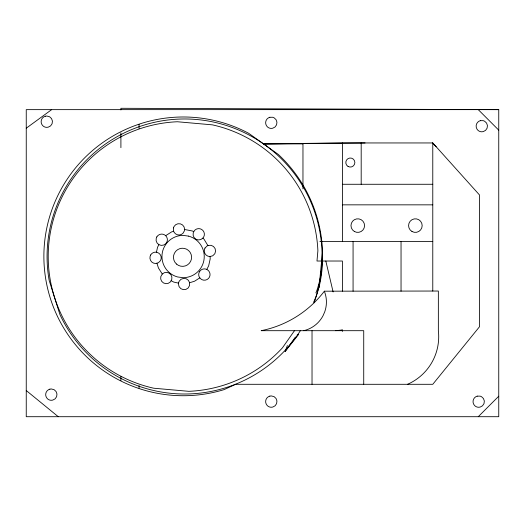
<?xml version="1.0" encoding="UTF-8"?>
<svg xmlns="http://www.w3.org/2000/svg" width="525" height="525" viewBox="0 0 525 525"><rect width="100%" height="100%" fill="white"/><g stroke="black" fill="none" stroke-linecap="round" stroke-linejoin="round"><path stroke-width="0.79" d="M321.615 261.023L321.385 270.329L320.027 279.53L317.553 288.507A76.368 76.368 0 0 1 315.912 292.858M322.527 261.023C322.048 275.146 319.659 289.242 313.655 302.131M319.043 287.739L322.534 251.527A139.368 139.368 0 0 0 278.322 154.455L248.706 133.317A139.368 139.368 0 0 0 44.52 242.977A139.368 139.368 0 0 0 223.965 389.648L235.712 384.3L432.777 384.3L479.515 326.721L479.515 194.992L432.777 142.951L342.412 142.951L263.511 143.883L302.964 143.883M156.43 252.269L157.559 247.216L158.891 244.657M297.235 334.51L298.679 334.34L285.154 351.435L287.392 345.535M206.771 269.463L208.648 265.867L210.19 258.937L210.085 256.522M294.492 330.658L282.476 347.78A134.912 134.912 0 0 1 188.856 391.328L153.773 388.224A134.912 134.912 0 0 1 177.345 121.754L212.428 124.858A134.912 134.912 0 0 1 317.887 250.786L316.982 261.023L342.412 261.023L342.412 291.191M285.154 351.435L295.378 337.109M162.278 274.024L160.821 276.55A5.663 5.663 0 0 0 170.297 282.023L171.76 279.484A5.663 5.663 0 0 0 162.284 274.011L158.445 268.012L156.968 263.307M478.255 416.706L498.75 396.211M26.25 128.192L51.653 109.64M165.651 235.686L171.636 231.886L173.663 231.249M199.835 277.856L194.572 281.203L189.61 282.758M335.692 330.691L342.412 329.956L342.412 330.691M184.597 229.491L192.426 231L193.725 231.676M263.511 143.883L365.072 142.951M498.75 109.64L26.25 109.64L26.25 416.706L498.75 416.706L498.75 109.64L120.907 108.294L120.907 109.935M342.412 143.417L302.964 143.417L302.964 188.902M342.412 184.275L432.777 184.275M342.412 204.842L432.777 204.842M319.869 241.434L432.777 241.434M363.727 384.3L363.727 330.691L261.174 330.691A105.472 105.472 0 0 0 324.352 291.191L438.355 291.034L438.355 330.691A51.962 51.962 0 0 1 407.544 384.3M178.559 283.152L173.775 282.089L171.235 280.763M26.25 390.541L58.268 416.706M202.873 238.094L203.949 239.085L207.933 245.621M478.255 109.64L498.75 130.141M432.39 142.951L436.216 146.783M325.822 261.023L333.113 291.939M342.083 329.989L342.412 331.387M322.534 251.527L322.553 260.649M432.777 142.951L432.777 291.034M401.041 241.434L401.041 291.191M361.187 142.951L361.187 184.275M353.069 241.434L353.069 291.191M342.412 142.951L342.412 241.434M312.027 330.691L312.027 384.3M139.072 124.379L139.072 128.474M139.072 385.593L139.072 388.047M120.907 132.897L120.907 147.663M120.907 376.517L120.907 380.618M314.055 302.827A137.517 137.517 0 0 0 196.232 119.47A137.517 137.517 0 0 0 49.147 280.311L59.922 314.554A137.517 137.517 0 0 0 300.359 330.697M324.352 291.191A29.446 29.446 0 0 1 324.745 311.804L323.065 315.663A29.446 29.446 0 0 1 303.706 330.691M173.48 227.87L173.48 230.803L174.044 232.168A5.663 5.663 0 0 0 182.956 233.343L184.426 230.803L184.616 229.333A5.663 5.663 0 0 0 174.044 226.505L173.48 227.87M178.638 282.575L178.448 284.038A5.663 5.663 0 0 0 188.114 288.041L189.584 285.502L189.584 282.575A5.663 5.663 0 0 0 179.202 281.203L178.638 282.575M156.811 236.913L156.24 238.278A5.663 5.663 0 0 0 165.723 243.744L166.622 242.576A5.663 5.663 0 0 0 165.723 235.738L164.548 234.839A5.663 5.663 0 0 0 156.811 236.913M150.675 254.993L150.111 256.358A5.663 5.663 0 0 0 155.584 263.491L158.412 262.73L160.486 260.656A5.663 5.663 0 0 0 157.047 252.354L155.584 252.157A5.663 5.663 0 0 0 150.675 254.993M193.817 231.446L193.246 232.818A5.663 5.663 0 0 0 202.729 238.284L203.628 237.116A5.663 5.663 0 0 0 201.554 229.373A5.663 5.663 0 0 0 193.817 231.446M205.012 248.043L204.448 249.408A5.663 5.663 0 0 0 209.915 256.541L212.75 255.787L214.823 253.713A5.663 5.663 0 0 0 208.451 245.405L207.086 245.969L205.012 248.043M199.474 271.72L198.909 273.085A5.663 5.663 0 0 0 199.474 277.39L200.373 278.558A5.663 5.663 0 0 0 208.386 278.558L209.291 277.39A5.663 5.663 0 0 0 207.218 269.647L205.846 269.082A5.663 5.663 0 0 0 199.474 271.72M45.327 116.215L43.962 116.78A5.663 5.663 0 0 0 41.888 124.517L42.788 125.692A5.663 5.663 0 0 0 46.797 127.352L48.261 127.162A5.663 5.663 0 0 0 49.626 116.78L46.797 116.018L45.327 116.215M269.837 117.272L268.465 117.836A5.663 5.663 0 0 0 266.392 125.573L267.297 126.748A5.663 5.663 0 0 0 271.3 128.408L272.77 128.212A5.663 5.663 0 0 0 274.135 117.836L272.77 117.272L269.837 117.272M480.336 120.665L478.971 121.229A5.663 5.663 0 0 0 476.897 128.973L477.796 130.148A5.663 5.663 0 0 0 481.799 131.801L483.269 131.611A5.663 5.663 0 0 0 484.634 121.229L483.269 120.665L480.336 120.665M49.868 389.15L48.503 389.721A5.663 5.663 0 0 0 46.43 397.458L47.329 398.633A5.663 5.663 0 0 0 51.332 400.293L52.802 400.096A5.663 5.663 0 0 0 54.167 389.721L51.332 388.959L49.868 389.15M269.837 396.113L268.465 396.677A5.663 5.663 0 0 0 266.392 404.421L267.297 405.595A5.663 5.663 0 0 0 271.3 407.249L272.77 407.059A5.663 5.663 0 0 0 274.135 396.677L271.3 395.922L269.837 396.113M477.232 396.132L475.867 396.697A5.663 5.663 0 0 0 473.793 404.44L474.692 405.615A5.663 5.663 0 0 0 478.702 407.269L480.165 407.078A5.663 5.663 0 0 0 481.53 396.697L480.165 396.132L477.232 396.132M188.573 236.112L183.1 235.39A21.151 21.151 0 0 0 177.627 276.97L183.1 277.692A21.151 21.151 0 0 0 188.573 236.112M354.368 231.486A6.799 6.799 0 0 0 364.567 225.599A6.799 6.799 0 0 0 354.368 219.713A6.799 6.799 0 0 0 354.368 231.486M411.974 231.486A6.799 6.799 0 0 0 422.172 225.599A6.799 6.799 0 0 0 411.974 219.713A6.799 6.799 0 0 0 411.974 231.486M348.068 166.458A4.535 4.535 0 0 0 354.867 162.533A4.535 4.535 0 0 0 348.068 158.609A4.535 4.535 0 0 0 348.068 166.458M176.505 264.068A9.063 9.063 0 0 0 191.408 259.127A9.063 9.063 0 0 0 179.675 248.692A9.063 9.063 0 0 0 176.505 264.068"/></g></svg>
